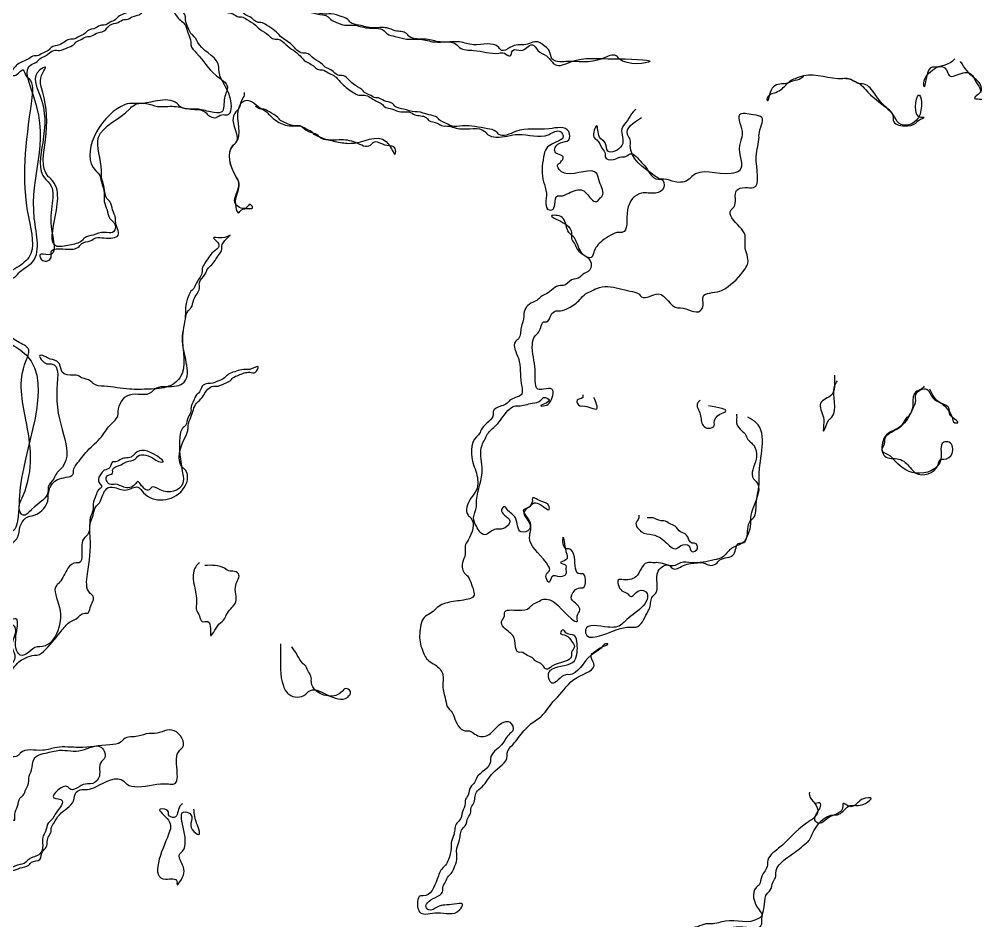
# Model space of a CAD drawing. Header units: metres. Extents: x 0 to 100, y 0 to 141.
# Drawn here: x 66.31 to 74.86, y 12.75 to 20.8 of the extents above; entities that cross this region are included whole.
import ezdxf

# ---------------------------------------------------------------- set-up
doc = ezdxf.new("R2010")
doc.units = ezdxf.units.M

msp = doc.modelspace()

# ---------------------------------------------------------------- linework, layer by layer
for points in [[(65.375, 28.2), (65.225, 28.05), (65.2, 28), (65.175, 27.95), (65.175, 27.925), (65.05, 27.825), (65.025, 27.775), (64.975, 27.725), (65, 27.65), (65.025, 27.525), (65.025, 27.5), (65.075, 27.425), (65.2, 27.325), (65.225, 27.325), (65.325, 27.25), (65.375, 27.225), (65.45, 27.15), (65.525, 27.1), (65.575, 27.075), (65.6, 27.075), (65.675, 27.05), (65.75, 27.025), (65.775, 27), (65.85, 26.975), (65.975, 26.95), (66.075, 26.95), (66.125, 26.925), (66.2, 26.5), (66.225, 26.475), (66.25, 25.95), (66.275, 25.8), (66.275, 25.7), (66.3, 25.6), (66.325, 25.5), (66.35, 25.475), (66.375, 25.375), (66.4, 25.25), (66.4, 25.175), (66.425, 25.05), (66.45, 24.925), (66.475, 24.9), (66.5, 24.725), (66.525, 24.625), (66.525, 24.5), (66.55, 24.375), (66.575, 24.3), (66.6, 24.275), (66.625, 24.225), (66.65, 24.15), (66.65, 24.05), (66.675, 23.925), (66.7, 23.85), (66.725, 23.825), (66.75, 23.775), (66.775, 23.725), (66.775, 23.7), (66.925, 23.575), (67, 23.55), (67.025, 23.525), (67.15, 23.475), (67.125, 23.4), (67.125, 22.775), (67.15, 22.65), (67.175, 22.55), (67.2, 22.525), (67.225, 22.45), (67.25, 22.35), (67.25, 22.225), (67.075, 22.1), (66.925, 21.925), (66.9, 21.925), (66.85, 21.85), (66.65, 21.625), (66.5, 21.475), (66.4, 21.35), (66.3, 21.225), (66.3, 21.2), (66.275, 21.15), (66.225, 21.075), (66.175, 21.025), (66.1, 20.925), (66.05, 20.85), (66.05, 20.825), (66.025, 20.775), (66, 20.725), (65.975, 20.7), (65.95, 20.625), (65.925, 20.575), (65.925, 20.525), (65.9, 20.475), (65.875, 20.4), (65.825, 20.35), (65.8, 20.275), (65.775, 20.225), (65.775, 20.175), (65.75, 20.125), (65.775, 20.075), (65.9, 20.075), (66, 20.15), (66.075, 20.2), (66.125, 20.25), (66.2, 20.275), (66.25, 20.3), (66.275, 20.3), (66.35, 20.35), (66.375, 20.3), (66.4, 20.275), (66.425, 20.075), (66.4, 19.025), (66.4, 18.675), (66.275, 18.575), (66.2, 18.525), (66.175, 18.5), (66.1, 18.45), (66.075, 18.375), (66.075, 18.325), (66.1, 18.275), (66.075, 18.125), (66.1, 18.1), (66.25, 17.9), (66.325, 17.85), (66.325, 16.625), (66.3, 16.325), (66.275, 16.25), (66.25, 16.225), (66.2, 16.15), (66.1, 16.025), (66.05, 16.025), (65.975, 15.9), (65.825, 15.725), (65.825, 15.7), (65.625, 15.475), (65.45, 15.275), (65.3, 15.125), (65.225, 15.025), (65.175, 14.95), (65.175, 14.925), (65.1, 14.875), (65.05, 14.775), (65.05, 14.75), (65, 14.675), (64.925, 14.575), (64.85, 14.5), (64.775, 14.4), (64.6, 14.2), (64.575, 14.2), (64.5, 14.15), (64.425, 14.1), (64.425, 14), (64.55, 13.975), (64.625, 14.025), (65.075, 14.475), (65.325, 14.7), (65.45, 14.8), (65.475, 14.8), (65.625, 14.925), (65.725, 15), (65.825, 15.1), (65.925, 15.175), (66.025, 15.25), (66.05, 15.25), (66.2, 15.375), (66.25, 15.4), (66.275, 15.375), (66.25, 15.2), (66.275, 15.125), (66.275, 15.1), (66.25, 15.05), (66.05, 14.9), (66.05, 14.85), (66, 14.775), (65.925, 14.675), (65.875, 14.625), (65.85, 14.55), (65.875, 14.45), (65.875, 14.425), (66.1, 14.4), (66.125, 14.35), (66.175, 14.3), (66.2, 14.2), (66.225, 14.1), (66.2, 14.075), (66.175, 13.875), (66.15, 13.75), (66.15, 13.7), (66.225, 13.675), (66.275, 13.65), (66.275, 13.7), (66.3, 13.775), (66.325, 13.85), (66.35, 13.875), (66.375, 13.925), (66.4, 14), (66.4, 14.025), (66.425, 14.1), (66.45, 14.2), (66.475, 14.225), (66.55, 14.25), (66.675, 14.275), (66.875, 14.275), (67.05, 14.3), (67.075, 14.2), (67.05, 14.175), (67.025, 14.025), (66.95, 13.975), (66.925, 13.975), (66.85, 13.95), (66.775, 13.925), (66.75, 13.95), (66.625, 13.85), (66.7, 13.825), (66.7, 13.8), (66.65, 13.725), (66.6, 13.65), (66.575, 13.625), (66.55, 13.55), (66.525, 13.5), (66.525, 13.425), (66.5, 13.35), (66.4, 13.3), (66.375, 13.275), (66.3, 13.25), (66.225, 13.225), (66.175, 13.225), (66.1, 13.175), (66.05, 13.15), (66.05, 13.125), (66.125, 13.15), (66.225, 13.2), (66.25, 13.2), (66.325, 13.225), (66.4, 13.25), (66.425, 13.275), (66.5, 13.3), (66.525, 13.375), (66.55, 13.4), (66.575, 13.5), (66.6, 13.55), (66.6, 13.575), (66.625, 13.625), (66.675, 13.7), (66.8, 13.825), (66.825, 13.9), (66.875, 13.925), (66.925, 13.925), (67, 13.95), (67.25, 14), (67.275, 13.975), (67.375, 13.95), (67.65, 13.975), (67.7, 13.975), (67.725, 14.1), (67.75, 14.275), (67.775, 14.3), (67.7, 14.45), (67.525, 14.425), (67.475, 14.425), (67.375, 14.4), (67.25, 14.375), (67.225, 14.35), (67.125, 14.325), (66.85, 14.3), (66.65, 14.3), (66.525, 14.275), (66.325, 14.25), (66.3, 14.225), (66.2, 14.25), (66.225, 14.3), (66.225, 14.35), (66.15, 14.4), (65.95, 14.425), (65.875, 14.5), (65.9, 14.55), (65.95, 14.625), (65.95, 14.65), (66.025, 14.75), (66.275, 15.025), (66.325, 15.075), (66.375, 15.1), (66.45, 15.125), (66.475, 15.125), (66.55, 15.175), (66.7, 15.35), (66.775, 15.425), (66.825, 15.45), (66.9, 15.5), (66.925, 15.5), (66.95, 15.55), (66.975, 15.65), (66.95, 15.675), (66.925, 15.85), (66.95, 16.175), (66.95, 16.3), (66.975, 16.375), (67, 16.45), (67.025, 16.475), (67.05, 16.525), (67.125, 16.625), (67.15, 16.625), (67.275, 16.6), (67.375, 16.625), (67.425, 16.575), (67.775, 16.6), (67.8, 16.775), (67.775, 16.8), (67.8, 17.075), (67.825, 17.15), (67.825, 17.175), (67.85, 17.25), (67.9, 17.375), (67.95, 17.425), (68, 17.5), (68.05, 17.525), (68.075, 17.525), (68.15, 17.55), (68.2, 17.575), (68.225, 17.6), (68.275, 17.625), (68.375, 17.65), (68.425, 17.65), (68.45, 17.7), (68.375, 17.675), (68.35, 17.675), (68.225, 17.65), (68.175, 17.625), (68.15, 17.6), (68.1, 17.575), (68.025, 17.55), (68, 17.55), (67.95, 17.525), (67.925, 17.475), (67.9, 17.45), (67.875, 17.4), (67.85, 17.325), (67.85, 17.3), (67.825, 17.25), (67.8, 17.175), (67.775, 17.15), (67.75, 17.075), (67.775, 16.75), (67.775, 16.65), (67.575, 16.6), (67.5, 16.625), (67.475, 16.6), (67.4, 16.65), (67.375, 16.675), (67.35, 16.65), (67.25, 16.625), (67.175, 16.65), (67.125, 16.65), (67.1, 16.725), (67.15, 16.75), (67.15, 16.775), (67.225, 16.825), (67.275, 16.85), (67.35, 16.875), (67.375, 16.9), (67.525, 16.875), (67.575, 16.85), (67.6, 16.85), (67.55, 16.9), (67.35, 16.925), (67.325, 16.9), (67.225, 16.875), (67.175, 16.85), (67.15, 16.85), (67.125, 16.8), (67.075, 16.775), (67.05, 16.75), (67.025, 16.675), (67.05, 16.625), (67.025, 16.6), (67, 16.55), (66.975, 16.475), (66.975, 16.425), (66.95, 16.35), (66.925, 16.2), (66.9, 16.175), (66.875, 16.025), (66.85, 15.95), (66.825, 15.95), (66.75, 15.9), (66.675, 15.775), (66.65, 15.75), (66.675, 15.55), (66.5, 15.2), (66.475, 15.2), (66.4, 15.15), (66.325, 15.125), (66.3, 15.15), (66.275, 15.45), (66.2, 15.425), (66.175, 15.425), (66.125, 15.4), (66.05, 15.375), (66.05, 15.325), (65.975, 15.275), (65.875, 15.2), (65.8, 15.125), (65.675, 15.025), (65.575, 14.95), (65.55, 14.95), (65.4, 14.825), (65.275, 14.725), (65.05, 14.5), (64.925, 14.4), (64.875, 14.425), (64.875, 14.45), (64.95, 14.55), (65.025, 14.65), (65.075, 14.7), (65.125, 14.775), (65.2, 14.875), (65.2, 14.9), (65.25, 14.975), (65.325, 15.075), (65.475, 15.225), (65.65, 15.425), (65.85, 15.65), (65.85, 15.675), (66, 15.85), (66.225, 16.1), (66.3, 16.175), (66.325, 16.275), (66.35, 16.325), (66.375, 16.35), (66.45, 16.375), (66.575, 16.525), (66.575, 16.55), (66.675, 16.7), (66.8, 16.75), (66.8, 16.775), (66.825, 16.825), (66.925, 16.95), (67.05, 17.075), (67.125, 17.175), (67.2, 17.275), (67.2, 17.3), (67.3, 17.45), (67.5, 17.475), (67.525, 17.5), (67.7, 17.525), (67.775, 17.55), (67.775, 17.925), (67.8, 18.125), (67.825, 18.2), (67.85, 18.225), (67.875, 18.3), (67.925, 18.4), (67.925, 18.45), (67.975, 18.525), (68, 18.575), (68.025, 18.6), (68.1, 18.7), (68.125, 18.75), (68.125, 18.775), (68.2, 18.875), (68.125, 18.85), (68.05, 18.85), (68.075, 18.825), (68.1, 18.775), (68.05, 18.725), (67.975, 18.625), (67.95, 18.575), (67.95, 18.55), (67.9, 18.45), (67.875, 18.4), (67.85, 18.375), (67.825, 18.325), (67.8, 18.225), (67.8, 18.175), (67.775, 17.975), (67.75, 17.6), (67.7, 17.55), (67.65, 17.525), (67.475, 17.5), (67.3, 17.5), (67.075, 17.525), (66.975, 17.55), (66.95, 17.575), (66.875, 17.6), (66.825, 17.625), (66.8, 17.625), (66.7, 17.65), (66.675, 17.725), (66.65, 17.75), (66.575, 17.775), (66.525, 17.8), (66.5, 17.8), (66.525, 17.75), (66.575, 17.725), (66.6, 17.725), (66.65, 17.45), (66.675, 16.775), (66.65, 16.75), (66.625, 16.7), (66.575, 16.625), (66.575, 16.6), (66.425, 16.425), (66.35, 16.375), (66.325, 16.4), (66.35, 16.55), (66.375, 17.225), (66.375, 17.75), (66.4, 17.85), (66.3, 17.925), (66.125, 18.1), (66.1, 18.15), (66.125, 18.25), (66.125, 18.4), (66.225, 18.475), (66.275, 18.5), (66.325, 18.55), (66.425, 18.625), (66.45, 19.025), (66.45, 20.1), (66.425, 20.4), (66.475, 20.425), (66.5, 20.45), (66.55, 20.475), (66.625, 20.525), (66.675, 20.525), (66.75, 20.55), (66.8, 20.575), (66.825, 20.6), (66.875, 20.625), (66.925, 20.65), (66.95, 20.65), (67, 20.675), (67.075, 20.7), (67.125, 20.75), (67.2, 20.775), (67.25, 20.8), (67.275, 20.8), (67.325, 20.825), (67.4, 20.85), (67.425, 20.875), (67.475, 20.9), (67.525, 20.925), (67.575, 20.925), (67.625, 20.95), (67.725, 20.825), (67.8, 20.75), (67.825, 20.675), (67.85, 20.6), (67.85, 20.575), (67.9, 20.5), (68.075, 20.3), (68.175, 20.2), (68.15, 20.1), (68.125, 19.975), (68.025, 19.975), (67.9, 20), (67.75, 20.025), (67.725, 20.05), (67.55, 20.075), (67.4, 20.05), (67.3, 20.05), (67.225, 20.025), (67, 19.45), (67.025, 19.425), (67.05, 19.35), (67.075, 19.25), (67.075, 19.175), (67.1, 19.1), (67.125, 19.025), (67.15, 19), (67.175, 18.95), (67.15, 18.9), (67.075, 18.9), (66.975, 18.875), (66.9, 18.85), (66.875, 18.825), (66.825, 18.8), (66.7, 18.775), (66.65, 18.775), (66.625, 18.975), (66.6, 19.375), (66.575, 19.4), (66.55, 19.725), (66.525, 20.15), (66.525, 20.325), (66.55, 20.375), (66.5, 20.35), (66.5, 20.125), (66.525, 19.7), (66.55, 19.375), (66.575, 19.35), (66.6, 18.95), (66.575, 18.7), (66.5, 18.7), (66.525, 18.65), (66.6, 18.675), (66.6, 18.725), (66.725, 18.75), (66.85, 18.775), (66.875, 18.8), (66.95, 18.825), (67, 18.85), (67.075, 18.85), (67.2, 18.875), (67.175, 19), (67.175, 19.025), (67.15, 19.1), (67.125, 19.175), (67.1, 19.2), (67.075, 19.3), (67.05, 19.4), (67.05, 19.45), (67.025, 19.75), (67.3, 20), (67.325, 20.025), (67.45, 20.05), (67.55, 20.025), (67.7, 20.025), (67.85, 20), (67.975, 19.975), (68, 19.95), (68.075, 19.925), (68.125, 19.95), (68.175, 19.95), (68.2, 20.1), (68.1, 20.35), (68.1, 20.375), (67.925, 20.575), (67.875, 20.65), (67.85, 20.675), (67.825, 20.725), (67.8, 20.8), (67.8, 20.825), (67.75, 20.9), (67.725, 20.975), (67.75, 21), (67.8, 20.975), (67.975, 20.95), (68.025, 20.95), (68.075, 20.925), (68.125, 20.9), (68.15, 20.875), (68.225, 20.85), (68.275, 20.825), (68.3, 20.825), (68.35, 20.8), (68.425, 20.75), (68.45, 20.725), (68.525, 20.675), (68.6, 20.625), (68.625, 20.625), (68.7, 20.575), (68.825, 20.475), (68.875, 20.425), (68.925, 20.4), (69, 20.35), (69.025, 20.35), (69.075, 20.325), (69.125, 20.3), (69.2, 20.225), (69.3, 20.15), (69.35, 20.125), (69.4, 20.125), (69.5, 20.075), (69.55, 20.05), (69.575, 20.025), (69.65, 20), (69.725, 19.975), (69.8, 19.975), (69.85, 19.95), (69.95, 19.925), (69.975, 19.9), (70.05, 19.875), (70.1, 19.85), (70.125, 19.85), (70.25, 19.825), (70.475, 19.8), (70.5, 19.775), (70.575, 19.75), (70.775, 19.775), (71.05, 19.775), (71.15, 19.8), (71.175, 19.75), (71.15, 19.725), (71.025, 19.65), (71, 19.575), (71, 19.35), (71.025, 19.25), (71.05, 19.1), (71.075, 19.1), (71.1, 19.15), (71.125, 19.225), (71.15, 19.225), (71.225, 19.25), (71.35, 19.275), (71.425, 19.2), (71.475, 19.175), (71.5, 19.2), (71.525, 19.225), (71.5, 19.35), (71.475, 19.425), (71.2, 19.425), (71.15, 19.45), (71.125, 19.5), (71.15, 19.525), (71.175, 19.575), (71.125, 19.6), (71.1, 19.625), (71.15, 19.7), (71.225, 19.725), (71.225, 19.8), (71.05, 19.825), (70.75, 19.8), (70.6, 19.775), (70.575, 19.8), (70.5, 19.825), (70.275, 19.85), (70.175, 19.85), (70.125, 19.875), (70.075, 19.9), (70.05, 19.925), (69.975, 19.95), (69.875, 19.975), (69.85, 19.975), (69.75, 20), (69.675, 20.025), (69.65, 20.05), (69.575, 20.075), (69.525, 20.1), (69.5, 20.1), (69.45, 20.125), (69.4, 20.15), (69.375, 20.175), (69.3, 20.225), (69.2, 20.3), (69.175, 20.3), (69.1, 20.35), (69.05, 20.375), (69.025, 20.4), (68.95, 20.45), (68.875, 20.5), (68.85, 20.5), (68.75, 20.575), (68.65, 20.65), (68.6, 20.7), (68.525, 20.75), (68.475, 20.775), (68.45, 20.775), (68.375, 20.825), (68.325, 20.85), (68.3, 20.875), (68.225, 20.9), (68.125, 20.95), (68.075, 20.95), (68, 20.975), (67.975, 21.025), (68, 21.05), (68.075, 21.025), (68.225, 21), (68.325, 21), (68.45, 20.975), (68.55, 20.95), (68.575, 20.925), (68.675, 20.9), (68.775, 20.875), (68.875, 20.875), (68.975, 20.85), (69.075, 20.825), (69.1, 20.8), (69.15, 20.775), (69.225, 20.75), (69.3, 20.75), (69.425, 20.725), (69.575, 20.7), (69.6, 20.675), (69.675, 20.65), (69.775, 20.625), (69.9, 20.625), (70.025, 20.6), (70.225, 20.575), (70.25, 20.55), (70.375, 20.525), (70.6, 20.5), (70.65, 20.5), (70.7, 20.475), (70.725, 20.525), (70.8, 20.525), (70.85, 20.55), (70.9, 20.575), (70.95, 20.525), (71.025, 20.475), (71.075, 20.425), (71.1, 20.4), (71.25, 20.425), (71.575, 20.45), (71.625, 20.45), (71.95, 20.425), (71.675, 20.45), (71.65, 20.475), (71.525, 20.45), (71.2, 20.425), (71.125, 20.425), (71.075, 20.45), (71.05, 20.525), (71.025, 20.55), (70.95, 20.6), (70.825, 20.575), (70.775, 20.575), (70.7, 20.55), (70.625, 20.525), (70.6, 20.55), (70.375, 20.575), (70.25, 20.6), (70.075, 20.6), (69.95, 20.625), (69.8, 20.65), (69.775, 20.675), (69.675, 20.7), (69.6, 20.725), (69.475, 20.725), (69.35, 20.75), (69.275, 20.775), (69.25, 20.8), (69.2, 20.825), (69.1, 20.85), (69.025, 20.85), (68.925, 20.875), (68.8, 20.9), (68.775, 20.925), (68.675, 20.95), (68.575, 20.975), (68.5, 20.975), (68.375, 21), (68.25, 21.025), (68.225, 21.05), (68.075, 21.075), (67.925, 21.1), (67.825, 21.1), (67.675, 21.125), (67.575, 21.15), (67.55, 21.175), (67.5, 21.2), (67.425, 21.25), (67.4, 21.25), (67.35, 21.275), (67.225, 21.35), (67.2, 21.325), (67.175, 21.25), (67.225, 21.225), (67.25, 21.2), (67.35, 21.125), (67.4, 21.1), (67.425, 21.1), (67.5, 21.05), (67.55, 20.975), (67.525, 20.95), (67.475, 20.925), (67.375, 20.875), (67.325, 20.875), (67.25, 20.85), (67.2, 20.825), (67.175, 20.8), (67.125, 20.775), (67.075, 20.75), (67.05, 20.75), (67, 20.725), (66.925, 20.7), (66.9, 20.675), (66.85, 20.65), (66.8, 20.625), (66.775, 20.625), (66.675, 20.575), (66.6, 20.55), (66.575, 20.525), (66.525, 20.5), (66.475, 20.475), (66.45, 20.475), (66.4, 20.45), (66.3, 20.4), (66.225, 20.325), (66.175, 20.3), (66.125, 20.275), (66.1, 20.275), (66.05, 20.25), (66, 20.225), (65.95, 20.175), (65.85, 20.1), (65.8, 20.125), (65.8, 20.175), (65.825, 20.225), (65.85, 20.3), (65.875, 20.325), (65.9, 20.375), (65.925, 20.45), (65.925, 20.475), (65.95, 20.55), (65.975, 20.6), (66, 20.625), (66.025, 20.675), (66.05, 20.725), (66.05, 20.75), (66.075, 20.8), (66.125, 20.875), (66.2, 20.95), (66.25, 21.025), (66.3, 21.1), (66.3, 21.125), (66.35, 21.2), (66.425, 21.3), (66.525, 21.4), (66.675, 21.575), (66.875, 21.8), (66.875, 21.825), (66.975, 21.9), (67.15, 22.05), (67.275, 22.175), (67.3, 22.225), (67.325, 22.275), (67.375, 22.275), (67.425, 22.3), (67.5, 22.35), (67.55, 22.4), (67.6, 22.425), (67.65, 22.45), (67.675, 22.45), (67.75, 22.5), (67.8, 22.525), (67.825, 22.55), (67.875, 22.575), (67.925, 22.6), (68.025, 22.6), (68.05, 22.65), (68.15, 22.6), (68.2, 22.6), (68.25, 22.575), (68.3, 22.55), (68.3, 22.575), (68.25, 22.6), (68.2, 22.625), (68.125, 22.7), (68.05, 22.725), (68, 22.75), (67.975, 22.75), (67.875, 22.825), (67.8, 22.875), (67.35, 23.325), (67.25, 23.45), (67.2, 23.475), (67.15, 23.525), (67.175, 23.575), (67.15, 23.65), (67.15, 23.7), (67.175, 23.775), (67.2, 23.875), (67.275, 23.95), (67.325, 24.025), (67.375, 24.1), (67.375, 24.125), (67.55, 24.275), (67.6, 24.3), (67.675, 24.375), (67.775, 24.4), (67.8, 24.45), (67.825, 24.475), (67.8, 24.525), (67.775, 24.7), (67.775, 24.75), (67.75, 24.85), (67.725, 24.925), (67.7, 24.95), (67.675, 25.075), (67.65, 25.1), (67.65, 25.05), (67.675, 24.925), (67.7, 24.85), (67.725, 24.825), (67.75, 24.725), (67.775, 24.625), (67.775, 24.45), (67.725, 24.425), (67.7, 24.5), (67.675, 24.525), (67.65, 24.675), (67.625, 24.75), (67.625, 24.8), (67.6, 24.85), (67.575, 24.925), (67.55, 24.95), (67.475, 25.05), (67.425, 25.075), (67.4, 25.075), (67.325, 25.1), (67.025, 25.125), (67, 25.15), (66.675, 25.125), (66.625, 25.1), (66.625, 25.075), (66.6, 24.675), (66.55, 24.65), (66.525, 24.675), (66.5, 24.775), (66.475, 24.95), (66.475, 25.05), (66.45, 25.175), (66.425, 25.275), (66.4, 25.3), (66.375, 25.425), (66.35, 25.525), (66.35, 25.6), (66.325, 25.7), (66.3, 25.825), (66.275, 25.85), (66.25, 26), (66.225, 26.525), (66.225, 26.9), (66.125, 26.95), (66, 26.975), (65.975, 27), (65.85, 27.025), (65.8, 27.05), (65.725, 27.05), (65.675, 27.075), (65.625, 27.1), (65.6, 27.125), (65.525, 27.175), (65.45, 27.225), (65.425, 27.225), (65.35, 27.275), (65.25, 27.35), (65.175, 27.425), (65.125, 27.45), (65.05, 27.55), (65.05, 27.575), (65.025, 27.7), (65.05, 27.75), (65.1, 27.8), (65.2, 27.875), (65.25, 27.975), (65.25, 28), (65.45, 28.15), (65.525, 28.1), (65.625, 28), (65.75, 27.9), (65.9, 27.775), (65.9, 27.75), (65.95, 27.675), (66.025, 27.575), (66.075, 27.525), (66.1, 27.475), (66.125, 27.425), (66.125, 27.4), (66.15, 27.125), (66.175, 27.025), (66.2, 27.025), (66.175, 27.2), (66.15, 27.45), (66.15, 27.475), (66.125, 27.525), (66.075, 27.6), (66.05, 27.625), (66.025, 27.675), (66, 27.725), (65.925, 27.8), (65.825, 27.925), (65.7, 28.025), (65.675, 28.025), (65.55, 28.125), (65.425, 28.175)], [(74.675, 20.45), (74.65, 20.425), (74.6, 20.4), (74.5, 20.375), (74.475, 20.375), (74.425, 20.3), (74.4, 20.2), (74.4, 20.25), (74.425, 20.3), (74.575, 20.375), (74.6, 20.35), (74.625, 20.3), (74.75, 20.325), (74.8, 20.325), (74.875, 20.225), (74.9, 20.15), (74.85, 20.1), (74.95, 20.075), (74.925, 20), (74.925, 19.925), (74.925, 19.875), (75, 19.825), (75.1, 19.925), (75.025, 19.95), (75, 20), (75, 20.075), (75.075, 20.125), (75.125, 20.15), (75.175, 20.2), (75.225, 20.225), (75.4, 20.175), (75.4, 20.125), (75.35, 20.1), (75.225, 20.075), (75.325, 20.075), (75.4, 20.1), (75.425, 20.175), (75.35, 20.25), (75.275, 20.275), (75.2, 20.225), (75.175, 20.2), (75.1, 20.15), (75.05, 20.125), (75.025, 20.125), (74.95, 20.1), (74.9, 20.225), (74.85, 20.275), (74.725, 20.425)], [(73.325, 20.3), (73.3, 20.275), (73.225, 20.25), (73.15, 20.225), (73.125, 20.225), (73.025, 20.15), (73, 20.075), (73, 20.1), (73.075, 20.15), (73.175, 20.225), (73.2, 20.25), (73.25, 20.275), (73.325, 20.3), (73.675, 20.275), (73.725, 20.275), (73.775, 20.25), (73.825, 20.225), (73.875, 20.175), (74.075, 20), (74.125, 19.925), (74.125, 19.9), (74.225, 19.85), (74.325, 19.875), (74.35, 19.9), (74.4, 19.925), (74.375, 19.925), (74.35, 20.125), (74.35, 19.925), (74.175, 19.875), (74.125, 19.95), (74.025, 20.05), (73.95, 20.15), (73.85, 20.225), (73.825, 20.225), (73.775, 20.25), (73.675, 20.275)], [(68.325, 20.15), (68.325, 20.125), (68.3, 20.075), (68.275, 20), (68.25, 19.975), (68.225, 19.9), (68.25, 19.7), (68.225, 19.675), (68.25, 19.4), (68.275, 19.35), (68.275, 19.3), (68.25, 19.125), (68.275, 19.075), (68.3, 19.1), (68.4, 19.125), (68.375, 19.15), (68.35, 19.125), (68.25, 19.15), (68.275, 19.3), (68.275, 19.35), (68.25, 19.4), (68.225, 19.675), (68.25, 19.7), (68.275, 20), (68.325, 20.075), (68.375, 20.075), (68.45, 20.025), (68.525, 19.975), (68.55, 19.95), (68.65, 19.875), (68.775, 19.85), (68.825, 19.85), (68.9, 19.8), (68.975, 19.775), (69, 19.75), (69.075, 19.725), (69.2, 19.7), (69.325, 19.7), (69.625, 19.675), (69.675, 19.6), (69.675, 19.65), (69.6, 19.675), (69.475, 19.7), (69.45, 19.675), (69.325, 19.7), (69.175, 19.725), (69.075, 19.725), (69, 19.75), (68.95, 19.775), (68.925, 19.8), (68.875, 19.825), (68.825, 19.85), (68.775, 19.85), (68.7, 19.875), (68.65, 19.9), (68.625, 19.925), (68.55, 19.975), (68.5, 20), (68.475, 20), (68.425, 20.025)], [(71.825, 20), (71.8, 19.975), (71.75, 19.9), (71.7, 19.825), (71.7, 19.675), (71.575, 19.625), (71.55, 19.7), (71.5, 19.75), (71.475, 19.85), (71.45, 19.75), (71.475, 19.725), (71.525, 19.65), (71.55, 19.6), (71.55, 19.575), (71.625, 19.55), (71.7, 19.575), (71.725, 19.575), (71.775, 19.6), (71.875, 19.525), (71.9, 19.5), (71.95, 19.425), (72.025, 19.375), (72.05, 19.375), (72.075, 19.3), (72, 19.25), (71.875, 19.25), (71.75, 19.1), (71.7, 18.9), (71.675, 18.9), (71.6, 18.875), (71.525, 18.825), (71.475, 18.775), (71.45, 18.725), (71.425, 18.675), (71.4, 18.675), (71.3, 18.8), (71.275, 18.85), (71.225, 18.9), (71.175, 19.025), (71.125, 19.05), (71.075, 19.05), (71.225, 18.95), (71.25, 18.875), (71.25, 18.85), (71.275, 18.8), (71.3, 18.75), (71.425, 18.625), (71.4, 18.55), (71.35, 18.525), (71.325, 18.5), (71.25, 18.475), (71.175, 18.425), (71.15, 18.425), (71.025, 18.35), (70.975, 18.325), (70.95, 18.3), (70.9, 18.275), (70.825, 18.175), (70.825, 18.15), (70.8, 18.05), (70.775, 17.95), (70.75, 17.925), (70.775, 17.775), (70.8, 17.55), (70.8, 17.45), (70.75, 17.425), (70.7, 17.4), (70.675, 17.375), (70.625, 17.35), (70.55, 17.3), (70.55, 17.275), (70.45, 17.15), (70.425, 17.1), (70.4, 17.075), (70.375, 16.825), (70.4, 16.75), (70.4, 16.6), (70.35, 16.525), (70.325, 16.375), (70.35, 16.35), (70.325, 16.15), (70.3, 16.1), (70.3, 16.025), (70.275, 15.95), (70.3, 15.85), (70.325, 15.825), (70.35, 15.775), (70.375, 15.7), (70.375, 15.65), (70.325, 15.625), (70.175, 15.6), (70.05, 15.55), (70.025, 15.525), (69.925, 15.45), (69.9, 15.375), (69.9, 15.225), (69.925, 15.15), (69.95, 15.1), (69.975, 15.075), (70.075, 15), (70.1, 14.95), (70.1, 14.85), (70.125, 14.725), (70.15, 14.65), (70.175, 14.625), (70.2, 14.575), (70.3, 14.45), (70.325, 14.45), (70.425, 14.4), (70.525, 14.425), (70.55, 14.45), (70.7, 14.525), (70.725, 14.45), (70.7, 14.425), (70.625, 14.325), (70.525, 14.2), (70.525, 14.175), (70.4, 14.025), (70.375, 13.975), (70.35, 13.95), (70.325, 13.875), (70.3, 13.825), (70.3, 13.8), (70.275, 13.725), (70.25, 13.65), (70.225, 13.625), (70.2, 13.525), (70.175, 13.45), (70.175, 13.4), (70.15, 13.3), (70.125, 13.25), (70.1, 13.225), (70.05, 13.125), (69.925, 12.975), (69.9, 12.975), (69.875, 12.925), (69.9, 12.825), (70.05, 12.825), (70.25, 12.85), (70.275, 12.9), (70.2, 12.9), (70.05, 12.875), (69.975, 12.85), (69.95, 12.875), (69.975, 12.925), (70.1, 13.025), (70.1, 13.05), (70.125, 13.1), (70.15, 13.15), (70.175, 13.175), (70.2, 13.225), (70.225, 13.3), (70.225, 13.4), (70.25, 13.475), (70.275, 13.575), (70.3, 13.6), (70.325, 13.675), (70.35, 13.725), (70.35, 13.75), (70.375, 13.8), (70.4, 13.9), (70.45, 13.95), (70.55, 14.075), (70.675, 14.225), (70.675, 14.25), (70.725, 14.325), (70.825, 14.45), (70.85, 14.475), (70.875, 14.5), (70.975, 14.575), (71, 14.6), (71.1, 14.725), (71.125, 14.75), (71.3, 14.925), (71.45, 15.05), (71.425, 15.125), (71.45, 15.15), (71.525, 15.2), (71.575, 15.225), (71.55, 15.225), (71.525, 15.2), (71.425, 15.125), (71.225, 14.95), (71.2, 14.95), (71.075, 14.875), (71.05, 14.975), (71.075, 15), (71.275, 15.075), (71.3, 15.15), (71.3, 15.225), (71.275, 15.3), (71.2, 15.325), (71.175, 15.35), (71.15, 15.325), (71.2, 15.3), (71.25, 15.25), (71.275, 15.2), (71.25, 15.15), (71.25, 15.125), (71.075, 15.025), (71.025, 15), (71, 15.025), (70.975, 15.05), (70.925, 15.075), (70.9, 15.1), (70.85, 15.125), (70.8, 15.15), (70.775, 15.15), (70.75, 15.2), (70.725, 15.3), (70.7, 15.325), (70.625, 15.425), (70.65, 15.475), (70.65, 15.5), (70.775, 15.525), (70.875, 15.55), (70.9, 15.575), (70.95, 15.6), (71, 15.625), (71.025, 15.625), (71.25, 15.45), (71.3, 15.425), (71.3, 15.475), (71.325, 15.525), (71.3, 15.575), (71.25, 15.625), (71.275, 15.7), (71.325, 15.725), (71.35, 15.725), (71.375, 15.8), (71.35, 15.85), (71.325, 15.85), (71.275, 16), (71.225, 16.075), (71.2, 16.075), (71.175, 16.175), (71.2, 16.05), (71.2, 15.975), (71.15, 15.95), (71.2, 15.925), (71.2, 15.9), (71.2, 15.85), (71.15, 15.825), (71.075, 15.825), (71.05, 15.775), (71.025, 15.85), (71.05, 15.875), (71.025, 15.95), (70.875, 16.175), (70.875, 16.325), (70.825, 16.425), (70.875, 16.45), (70.9, 16.475), (71, 16.45), (71.05, 16.425), (71.05, 16.45), (70.975, 16.5), (70.9, 16.525), (70.9, 16.5), (70.825, 16.4), (70.875, 16.3), (70.875, 16.25), (70.8, 16.225), (70.75, 16.35), (70.675, 16.425), (70.65, 16.45), (70.625, 16.425), (70.65, 16.375), (70.7, 16.325), (70.675, 16.275), (70.6, 16.25), (70.575, 16.25), (70.525, 16.225), (70.475, 16.2), (70.4, 16.275), (70.375, 16.35), (70.4, 16.45), (70.4, 16.475), (70.45, 16.75), (70.45, 16.8), (70.45, 17), (70.475, 17.05), (70.5, 17.1), (70.575, 17.175), (70.7, 17.325), (70.75, 17.35), (70.775, 17.35), (70.9, 17.375), (70.975, 17.4), (71, 17.425), (71.05, 17.4), (70.975, 17.35), (71, 17.35), (71.05, 17.375), (71.075, 17.5), (71, 17.5), (70.95, 17.5), (70.925, 17.575), (70.925, 17.675), (70.9, 17.9), (70.925, 17.975), (70.95, 18), (70.975, 18.05), (71, 18.1), (71.025, 18.1), (71.075, 18.175), (71.125, 18.2), (71.15, 18.2), (71.225, 18.225), (71.325, 18.3), (71.375, 18.35), (71.425, 18.375), (71.475, 18.4), (71.675, 18.4), (71.775, 18.375), (71.85, 18.35), (71.875, 18.325), (72.025, 18.35), (72.2, 18.225), (72.225, 18.225), (72.4, 18.2), (72.425, 18.25), (72.425, 18.325), (72.575, 18.375), (72.625, 18.4), (72.8, 18.575), (72.825, 18.625), (72.8, 18.775), (72.8, 18.875), (72.75, 18.95), (72.675, 19.1), (72.7, 19.125), (72.725, 19.275), (72.8, 19.3), (72.875, 19.3), (72.9, 19.575), (72.925, 19.75), (72.925, 19.775), (72.95, 19.925), (72.875, 19.95), (72.75, 19.95), (72.775, 19.775), (72.75, 19.675), (72.75, 19.45), (72.675, 19.425), (72.325, 19.4), (72.3, 19.375), (72.175, 19.35), (72.075, 19.375), (72.05, 19.375), (72, 19.4), (71.775, 19.675), (71.775, 19.725), (71.75, 19.775), (71.875, 19.925)], [(73.6, 17.625), (73.6, 17.55), (73.575, 17.45), (73.475, 17.375), (73.5, 17.25), (73.5, 17.15), (73.5, 17.125), (73.525, 17.175), (73.55, 17.225), (73.575, 17.25), (73.6, 17.525), (73.625, 17.575)], [(74.4, 17.525), (74.375, 17.5), (74.325, 17.475), (74.3, 17.375), (74.3, 17.35), (74.275, 17.275), (74.225, 17.2), (74.2, 17.175), (74.05, 17.075), (74.025, 17), (74.025, 16.95), (74.05, 16.9), (74.175, 16.875), (74.275, 16.8), (74.325, 16.75), (74.525, 16.825), (74.55, 16.875), (74.575, 16.875), (74.65, 16.925), (74.625, 17.025), (74.575, 17.025), (74.55, 16.875), (74.325, 16.75), (74.125, 16.875), (74.1, 16.9), (74.025, 16.95), (74.05, 17.025), (74.05, 17.05), (74.2, 17.175), (74.25, 17.25), (74.275, 17.275), (74.3, 17.325), (74.325, 17.4), (74.325, 17.45), (74.425, 17.5), (74.475, 17.425), (74.55, 17.375), (74.625, 17.3), (74.65, 17.25), (74.675, 17.2), (74.7, 17.2), (74.65, 17.25), (74.625, 17.3), (74.625, 17.325), (74.55, 17.375), (74.45, 17.5)], [(71.35, 17.45), (71.35, 17.425), (71.3, 17.4), (71.325, 17.35), (71.35, 17.35), (71.475, 17.325), (71.45, 17.425)], [(72.4, 17.4), (72.375, 17.375), (72.4, 17.275), (72.425, 17.175), (72.475, 17.15), (72.525, 17.175), (72.525, 17.2), (72.575, 17.275), (72.625, 17.3), (72.475, 17.35)], [(72.725, 17.275), (72.725, 17.225), (72.725, 17.2), (72.775, 17.125), (72.8, 17.1), (72.825, 17.05), (72.85, 17.025), (72.875, 17), (72.9, 16.875), (72.875, 16.7), (72.9, 16.675), (72.875, 16.45), (72.85, 16.35), (72.85, 16.3), (72.825, 16.2), (72.8, 16.15), (72.775, 16.125), (72.725, 16.1), (72.675, 16.075), (72.6, 16), (72.525, 15.975), (72.325, 15.95), (72.225, 15.95), (72.175, 15.925), (72.025, 15.95), (71.975, 15.95), (71.925, 15.95), (71.825, 15.825), (71.7, 15.8), (71.675, 15.8), (71.7, 15.7), (71.75, 15.675), (71.775, 15.65), (71.85, 15.7), (71.925, 15.675), (71.925, 15.625), (71.875, 15.55), (71.725, 15.425), (71.7, 15.4), (71.575, 15.375), (71.375, 15.35), (71.375, 15.325), (71.65, 15.35), (71.775, 15.375), (71.825, 15.375), (71.925, 15.5), (71.95, 15.55), (71.975, 15.65), (72, 15.675), (72.025, 15.875), (72.125, 15.925), (72.15, 15.9), (72.25, 15.925), (72.375, 15.95), (72.425, 15.95), (72.5, 15.925), (72.55, 15.95), (72.575, 15.975), (72.7, 16.025), (72.75, 16.125), (72.775, 16.125), (72.825, 16.25), (72.85, 16.325), (72.875, 16.35), (72.9, 16.475), (72.925, 16.65), (72.925, 16.725), (72.9, 17.2), (72.825, 17.25)], [(71.85, 16.375), (71.85, 16.35), (71.825, 16.3), (71.85, 16.25), (71.875, 16.225), (71.975, 16.2), (72.1, 16.125), (72.125, 16.1), (72.175, 16.075), (72.225, 16.1), (72.3, 16.1), (72.325, 16.05), (72.375, 16.075), (72.35, 16.125), (72.325, 16.125), (72.275, 16.2), (72.225, 16.225), (72.175, 16.275), (72.125, 16.3), (72.075, 16.325), (72.05, 16.325), (71.975, 16.35), (71.925, 16.35)], [(67.925, 15.95), (67.9, 15.925), (67.875, 15.875), (67.9, 15.6), (67.9, 15.525), (67.925, 15.475), (67.95, 15.425), (68, 15.425), (68.025, 15.3), (68.1, 15.4), (68.15, 15.45), (68.175, 15.5), (68.25, 15.6), (68.25, 15.75), (68.275, 15.85), (68.225, 15.875), (68.2, 15.875), (68.15, 15.9), (67.975, 15.925)], [(68.65, 15.225), (68.65, 15.15), (68.675, 14.85), (68.7, 14.8), (68.725, 14.775), (68.8, 14.75), (68.875, 14.775), (68.9, 14.8), (69.25, 14.75), (69.275, 14.8), (69.225, 14.825), (69.2, 14.8), (68.95, 14.825), (68.925, 14.9), (68.925, 14.925), (68.9, 14.975), (68.875, 15.025), (68.85, 15.05), (68.8, 15.125), (68.75, 15.2)], [(73.375, 13.9), (73.375, 13.875), (73.425, 13.8), (73.45, 13.725), (73.35, 13.625), (73.1, 13.4), (73, 13.275), (73, 13.25), (72.95, 13.15), (72.925, 13.075), (72.9, 13.05), (72.925, 12.85), (72.95, 12.8), (72.925, 12.775), (72.625, 12.75), (72.5, 12.725), (72.45, 12.725), (72.375, 12.7), (72.3, 12.675), (72.275, 12.65), (72.225, 12.625), (72.15, 12.6), (72.125, 12.6), (72.05, 12.55), (71.9, 12.425), (71.8, 12.325), (71.75, 12.3), (71.65, 12.175), (71.65, 12.15), (71.525, 12.1), (71.425, 12.175), (71.4, 12.2), (71.325, 12.25), (71.275, 12.275), (71.25, 12.275), (71.175, 12.3), (71.1, 12.35), (71.075, 12.375), (70.975, 12.45), (70.925, 12.475), (70.85, 12.475), (71.025, 12.375), (71.075, 12.35), (71.1, 12.35), (71.225, 12.275), (71.25, 12.225), (71.3, 12.225), (71.4, 12.15), (71.5, 12.075), (71.525, 12.05), (71.6, 12.025), (71.7, 12.075), (71.7, 12.1), (71.775, 12.2), (71.925, 12.325), (72, 12.4), (72.15, 12.525), (72.2, 12.55), (72.225, 12.55), (72.275, 12.575), (72.325, 12.6), (72.35, 12.625), (72.425, 12.65), (72.5, 12.675), (72.55, 12.675), (72.75, 12.7), (72.95, 12.725), (72.95, 12.75), (72.975, 12.9), (73, 13), (73.025, 13.025), (73.05, 13.1), (73.075, 13.15), (73.075, 13.175), (73.225, 13.35), (73.35, 13.45), (73.375, 13.475), (73.4, 13.525), (73.6, 13.7), (73.625, 13.7), (73.725, 13.775), (73.875, 13.8), (73.925, 13.85), (73.9, 13.85), (73.825, 13.825), (73.8, 13.8), (73.725, 13.775), (73.675, 13.8), (73.675, 13.775), (73.55, 13.675), (73.45, 13.625), (73.425, 13.65), (73.45, 13.725), (73.475, 13.775), (73.475, 13.8), (73.425, 13.8)], [(67.775, 13.8), (67.75, 13.775), (67.7, 13.675), (67.65, 13.7), (67.65, 13.725), (67.575, 13.75), (67.65, 13.65), (67.65, 13.525), (67.625, 13.125), (67.725, 13.1), (67.725, 13.075), (67.75, 13.1), (67.775, 13.25), (67.75, 13.35), (67.775, 13.375), (67.8, 13.725), (67.85, 13.7), (67.85, 13.625), (67.875, 13.55), (67.925, 13.525), (67.925, 13.55), (67.9, 13.625), (67.875, 13.75)]]:
    msp.add_spline(points, degree=3)

doc.saveas('drawing.dxf')
